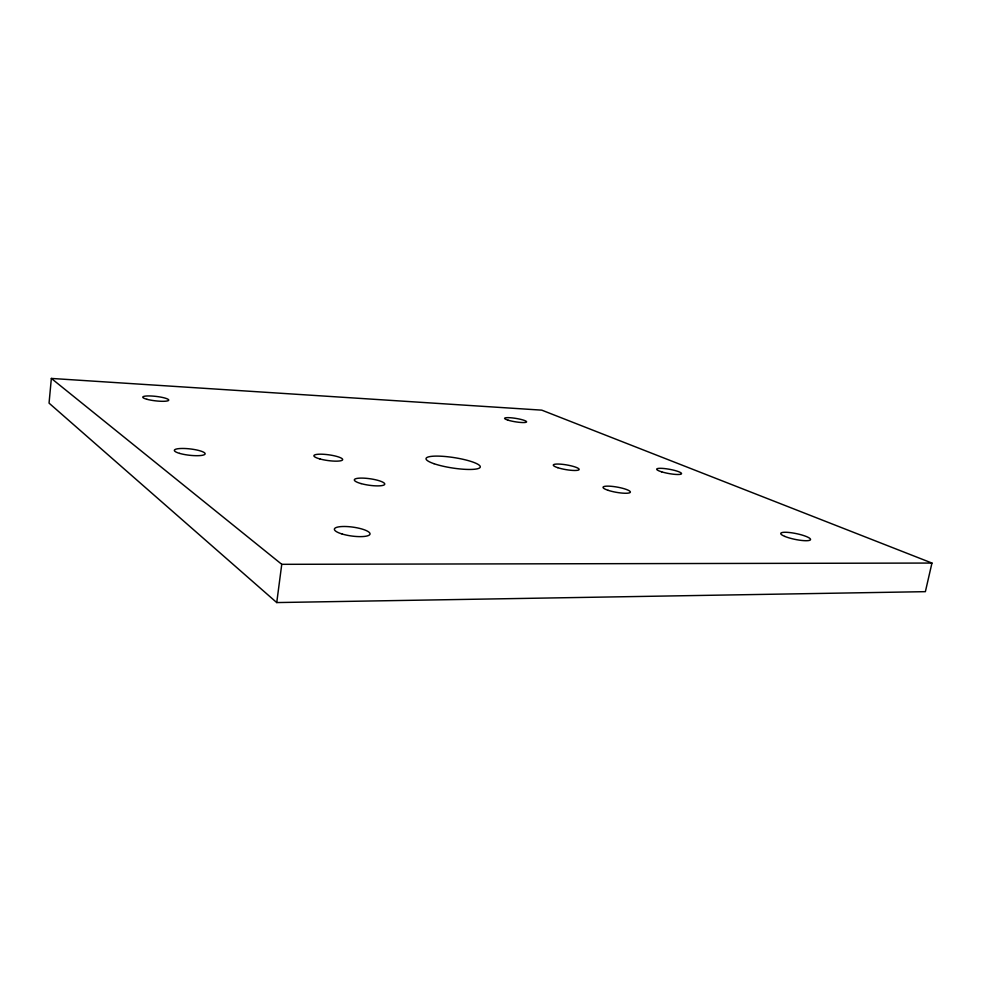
<?xml version="1.0" encoding="UTF-8"?>
<svg xmlns="http://www.w3.org/2000/svg" width="981" height="981" viewBox="0 0 981 981"><rect width="100%" height="100%" fill="white"/><g stroke="black" fill="none" stroke-linecap="round" stroke-linejoin="round"><path stroke-width="1.47" d="M51.355 378.433L49.05 403.13L276.74 602.567L925.377 591.666L931.95 563.057L541.77 410.144L51.355 378.433L281.755 564.32L931.95 563.057M276.74 602.567L281.755 564.32M433.994 463.694A27.456 5.261 8.8 0 0 479.378 468.06A27.456 5.261 8.8 0 0 446.097 456.594A27.456 5.261 8.8 0 0 433.994 463.694M361.094 483.596A15.365 3.274 8.1 0 0 384.736 484.258A15.365 3.274 8.1 0 0 362.835 478.115A15.365 3.274 8.1 0 0 361.094 483.596M608.11 490.316A13.906 2.649 10.1 0 0 630.219 492.437A13.906 2.649 10.1 0 0 611.727 486.343A13.906 2.649 10.1 0 0 608.11 490.316M557.772 467.692A13.121 2.379 9.7 0 0 578.949 469.801A13.121 2.379 9.7 0 0 561.99 464.283A13.121 2.379 9.7 0 0 557.772 467.692M319.965 458.961A14.494 2.894 7.8 0 0 342.614 459.819A14.494 2.894 7.8 0 0 322.357 454.228A14.494 2.894 7.8 0 0 319.965 458.961M661.685 471.849A12.63 2.146 10.3 0 0 681.464 473.848A12.63 2.146 10.3 0 0 664.198 468.538A12.63 2.146 10.3 0 0 661.685 471.849M179.621 453.394A15.5 3.188 6.5 0 0 204.845 454.35A15.5 3.188 6.5 0 0 184.71 448.501A15.5 3.188 6.5 0 0 179.621 453.394M146.929 399.292A13.121 2.244 6.6 0 0 168.45 400.542A13.121 2.244 6.6 0 0 151.773 396.03A13.121 2.244 6.6 0 0 146.929 399.292M508.146 420.199A11.122 1.717 9.2 0 0 526.331 422.173A11.122 1.717 9.2 0 0 512.425 417.931A11.122 1.717 9.2 0 0 508.146 420.199M784.812 536.411A15.23 2.955 11.7 0 0 809.963 540.188A15.23 2.955 11.7 0 0 792.207 532.879A15.23 2.955 11.7 0 0 784.812 536.411M342.136 534.007A17.989 4.488 7.8 0 0 369.984 534.204A17.989 4.488 7.8 0 0 344.503 526.49A17.989 4.488 7.8 0 0 342.136 534.007"/></g></svg>
